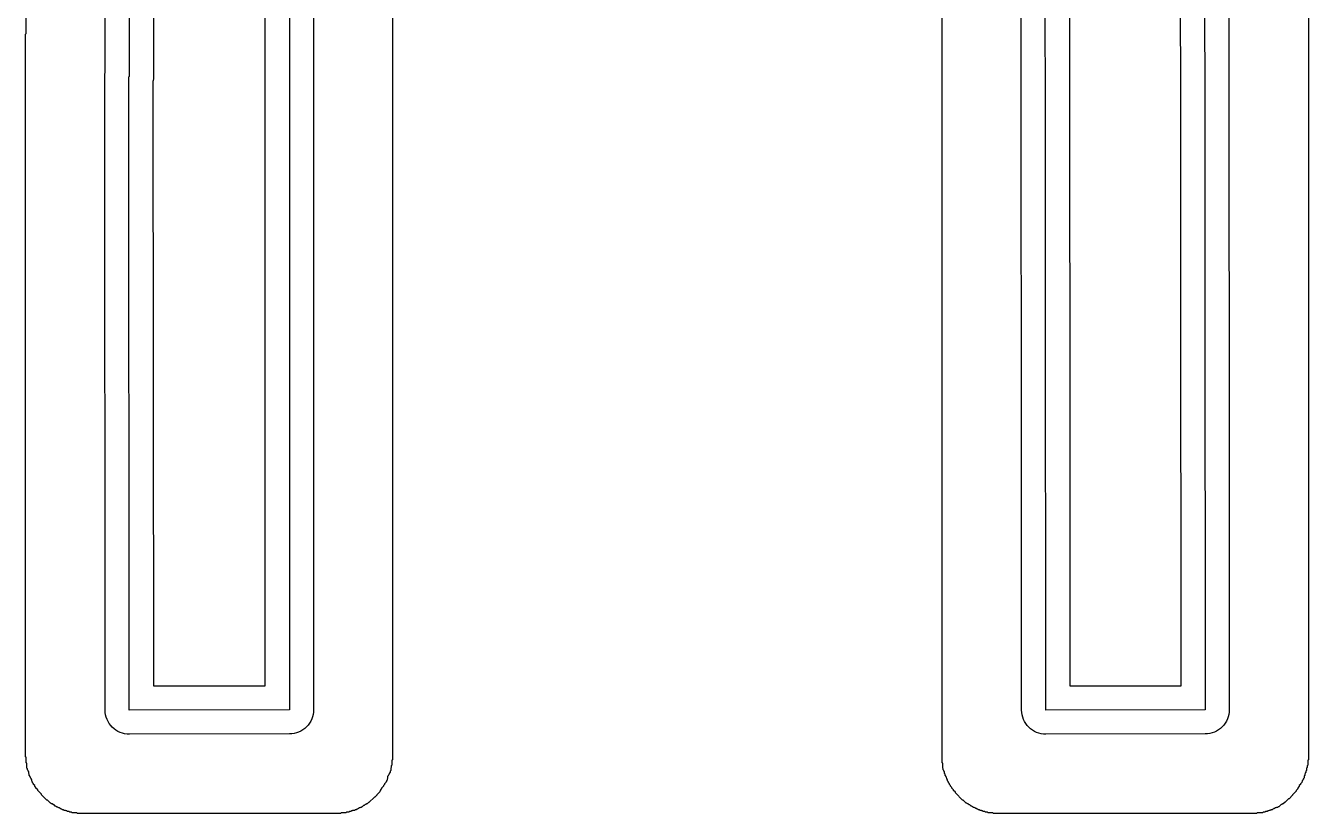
# Model space of a CAD drawing. Header units: millimetres. Extents: x 0 to 1800, y 0 to 406.
# Drawn here: x 526.6 to 739.2, y 55.2 to 185.8 of the extents above; entities that cross this region are included whole.
import ezdxf

# ---------------------------------------------------------------- set-up
doc = ezdxf.new("R2010")
doc.units = ezdxf.units.MM
for name, color, linetype in [('CENTERLINE', 1, 'Continuous'), ('GROOVE_8MM', 3, 'Continuous'), ('OUTLINE', 7, 'Continuous')]:
    doc.layers.add(name, color=color, linetype=linetype)

msp = doc.modelspace()

# ---------------------------------------------------------------- linework, layer by layer
at = {"layer": 'CENTERLINE'}
for points in [[(570.31, 255.68), (570.31, 72.38), (543.78, 72.31), (543.7, 177.33), (543.79, 177.43), (543.79, 296.04)], [(722.01, 217.84), (722.1, 72.38), (695.68, 72.31), (695.59, 216.73)]]:
    msp.add_lwpolyline(points, dxfattribs=at)
at = {"layer": 'GROOVE_8MM'}
for points in [[(574.31, 254.03), (574.31, 72.38), (574.29, 71.98), (574.23, 71.6), (574.14, 71.22), (574.01, 70.85), (573.84, 70.49), (573.64, 70.16), (573.4, 69.84), (573.14, 69.55), (572.85, 69.29), (572.54, 69.05), (572.2, 68.85), (571.85, 68.68), (571.48, 68.55), (571.1, 68.45), (570.71, 68.4), (570.32, 68.38), (543.79, 68.31), (543.4, 68.33), (543.01, 68.39), (542.63, 68.48), (542.26, 68.62), (541.9, 68.78), (541.57, 68.98), (541.25, 69.22), (540.96, 69.48), (540.7, 69.77), (540.46, 70.09), (540.26, 70.42), (540.09, 70.78), (539.96, 71.15), (539.86, 71.53), (539.8, 71.92), (539.78, 72.31), (539.7, 177.33), (539.71, 177.72), (539.77, 178.11), (539.79, 178.18), (539.79, 296.04)], [(547.79, 292.05), (547.79, 177.43), (547.77, 177.03), (547.71, 176.65), (547.7, 176.58), (547.78, 76.32), (566.31, 76.37), (566.31, 255.68)], [(726.01, 217.84), (726.1, 72.38), (726.09, 71.99), (726.03, 71.6), (725.93, 71.22), (725.8, 70.85), (725.63, 70.49), (725.43, 70.16), (725.2, 69.84), (724.94, 69.55), (724.65, 69.29), (724.33, 69.05), (724, 68.85), (723.64, 68.68), (723.27, 68.55), (722.89, 68.45), (722.51, 68.4), (722.11, 68.38), (695.69, 68.31), (695.3, 68.33), (694.91, 68.39), (694.53, 68.48), (694.16, 68.62), (693.8, 68.78), (693.47, 68.99), (693.15, 69.22), (692.86, 69.48), (692.6, 69.77), (692.36, 70.09), (692.16, 70.43), (691.99, 70.78), (691.86, 71.15), (691.76, 71.53), (691.7, 71.92), (691.68, 72.31), (691.59, 216.7)], [(699.59, 216.74), (699.68, 76.32), (718.1, 76.37), (718.01, 217.8)]]:
    msp.add_lwpolyline(points, dxfattribs=at)
at = {"layer": 'OUTLINE'}
for points in [[(587.4, 248.6), (587.4, 64.1), (587.3, 64), (587.3, 63.2), (587.2, 63.1), (587.2, 62.8), (587.1, 62.7), (587.1, 62.3), (587, 62.2), (587, 62), (586.9, 61.9), (586.9, 61.8), (586.8, 61.7), (586.8, 61.6), (586.7, 61.5), (586.7, 61.4), (586.6, 61.3), (586.6, 61), (586.5, 60.9), (586.5, 60.7), (586.4, 60.6), (586.4, 60.5), (586.3, 60.4), (586.3, 60.3), (586.1, 60.1), (586.1, 60), (585.9, 59.8), (585.9, 59.7), (585.6, 59.4), (585.6, 59.3), (585.4, 59.1), (585.4, 59), (585.3, 58.9), (585.3, 58.8), (584.8, 58.3), (584.8, 58.2), (584.5, 57.9), (584.4, 57.9), (583.5, 57), (583.4, 57), (583.2, 56.8), (583.1, 56.8), (583, 56.7), (582.9, 56.7), (582.7, 56.5), (582.6, 56.5), (582.4, 56.3), (582.3, 56.3), (582.2, 56.2), (582.1, 56.2), (582, 56.1), (581.9, 56.1), (581.8, 56), (581.7, 56), (581.6, 55.9), (581.5, 55.9), (581.4, 55.8), (581.2, 55.8), (581.1, 55.7), (580.8, 55.7), (580.7, 55.6), (580.6, 55.6), (580.5, 55.5), (580.3, 55.5), (580.2, 55.4), (579.8, 55.4), (579.7, 55.3), (578.9, 55.3), (578.8, 55.2), (535.2, 55.2), (535.1, 55.3), (534.3, 55.3), (534.2, 55.4), (533.9, 55.4), (533.8, 55.5), (533.5, 55.5), (533.4, 55.6), (533.3, 55.6), (533.2, 55.7), (533, 55.7), (532.9, 55.8), (532.7, 55.8), (532.6, 55.9), (532.5, 55.9), (532.4, 56), (532.3, 56), (532.2, 56.1), (532.1, 56.1), (532, 56.2), (531.9, 56.2), (531.8, 56.3), (531.7, 56.3), (531.6, 56.4), (531.5, 56.4), (531.3, 56.6), (531.2, 56.6), (531, 56.8), (530.9, 56.8), (530.8, 56.9), (530.7, 56.9), (530.2, 57.4), (530.1, 57.4), (529.2, 58.3), (529.2, 58.4), (528.6, 59), (528.6, 59.1), (528.3, 59.4), (528.3, 59.5), (528.1, 59.7), (528.1, 59.8), (527.9, 60), (527.9, 60.1), (527.8, 60.2), (527.8, 60.3), (527.7, 60.4), (527.7, 60.5), (527.6, 60.6), (527.6, 60.8), (527.5, 60.9), (527.5, 61), (527.4, 61.1), (527.4, 61.2), (527.3, 61.3), (527.3, 61.4), (527.2, 61.5), (527.2, 61.7), (527.1, 61.8), (527.1, 62.1), (527, 62.2), (527, 62.3), (526.9, 62.4), (526.9, 62.6), (526.8, 62.7), (526.8, 63.5), (526.7, 63.6), (526.7, 64.5), (526.6, 64.6), (526.6, 184.4), (526.7, 184.5), (526.7, 305.2)], [(739.2, 217.9), (739.2, 64.1), (739.1, 64), (739.1, 63.2), (739, 63.1), (739, 62.8), (738.9, 62.7), (738.9, 62.3), (738.8, 62.2), (738.8, 62), (738.7, 61.9), (738.7, 61.8), (738.6, 61.7), (738.6, 61.5), (738.5, 61.4), (738.5, 61.1), (738.4, 61), (738.4, 60.9), (738.3, 60.8), (738.3, 60.7), (738.2, 60.6), (738.2, 60.5), (738.1, 60.4), (738.1, 60.3), (737.9, 60.1), (737.9, 60), (737.7, 59.8), (737.7, 59.7), (737.5, 59.5), (737.5, 59.4), (737.4, 59.3), (737.4, 59.2), (737.2, 59), (737.2, 58.9), (736.6, 58.3), (736.6, 58.2), (736, 57.6), (735.9, 57.6), (735.3, 57), (735.2, 57), (735, 56.8), (734.9, 56.8), (734.8, 56.7), (734.7, 56.7), (734.3, 56.3), (734.2, 56.3), (734.1, 56.2), (733.9, 56.2), (733.8, 56.1), (733.7, 56.1), (733.6, 56), (733.5, 56), (733.4, 55.9), (733.3, 55.9), (733.2, 55.8), (733, 55.8), (732.9, 55.7), (732.7, 55.7), (732.6, 55.6), (732.5, 55.6), (732.4, 55.5), (732.1, 55.5), (732, 55.4), (731.7, 55.4), (731.6, 55.3), (730.7, 55.3), (730.6, 55.2), (687, 55.2), (686.9, 55.3), (686.1, 55.3), (686, 55.4), (685.7, 55.4), (685.6, 55.5), (685.3, 55.5), (685.2, 55.6), (685.1, 55.6), (685, 55.7), (684.8, 55.7), (684.7, 55.8), (684.5, 55.8), (684.4, 55.9), (684.3, 55.9), (684.2, 56), (684.1, 56), (684, 56.1), (683.9, 56.1), (683.8, 56.2), (683.7, 56.2), (683.6, 56.3), (683.5, 56.3), (683.4, 56.4), (683.3, 56.4), (683.1, 56.6), (683, 56.6), (682.8, 56.8), (682.7, 56.8), (682.6, 56.9), (682.5, 56.9), (682, 57.4), (681.9, 57.4), (680.7, 58.6), (680.7, 58.7), (680.4, 59), (680.4, 59.1), (680.1, 59.4), (680.1, 59.5), (679.9, 59.7), (679.9, 59.8), (679.7, 60), (679.7, 60.1), (679.6, 60.2), (679.6, 60.3), (679.5, 60.4), (679.5, 60.5), (679.4, 60.6), (679.4, 60.8), (679.3, 60.9), (679.3, 61), (679.2, 61.1), (679.2, 61.2), (679.1, 61.3), (679.1, 61.4), (679, 61.5), (679, 61.7), (678.9, 61.8), (678.9, 62.1), (678.8, 62.2), (678.8, 62.3), (678.7, 62.4), (678.7, 62.6), (678.6, 62.7), (678.6, 63.5), (678.5, 63.6), (678.5, 216.6)]]:
    msp.add_lwpolyline(points, dxfattribs=at)

doc.saveas('drawing.dxf')
